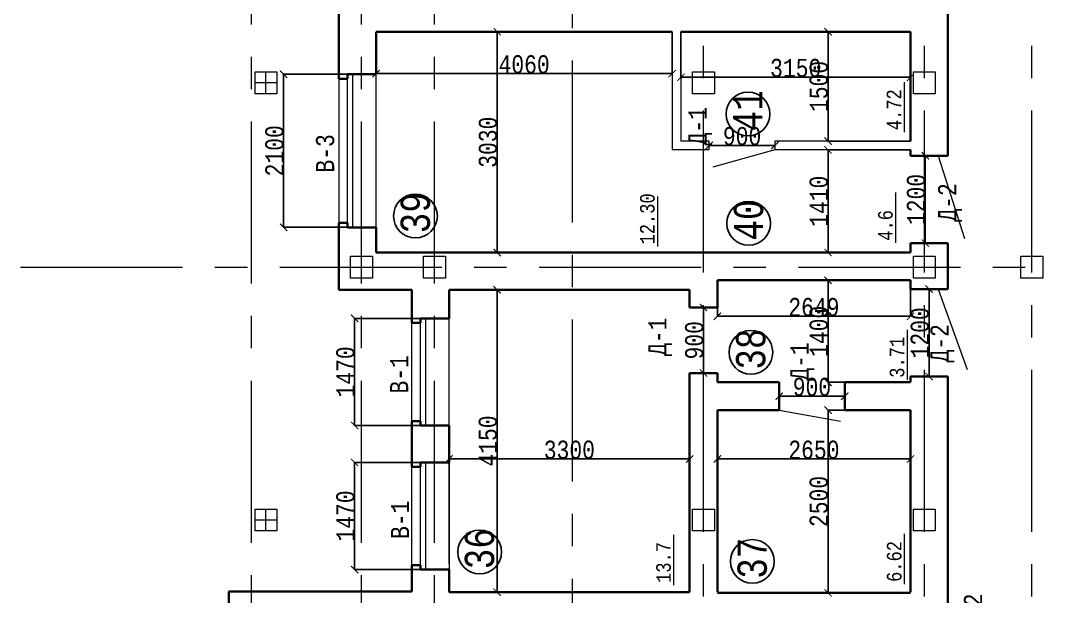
# Model space of a CAD drawing. Header units: millimetres. Extents: x -689206 to 4969298, y -1019800 to 703299.
# Drawn here: x -419859 to -405815, y -441703 to -433799 of the extents above; entities that cross this region are included whole.
import ezdxf

# ---------------------------------------------------------------- set-up
doc = ezdxf.new("R2010")
doc.units = ezdxf.units.MM
doc.linetypes.add('осеваяX2', pattern=[101.6, 63.5, -12.7, 12.7, -12.7])
for name, color, linetype, lineweight in [('несущие', 7, 'Continuous', 30), ('ОКНА', 250, 'Continuous', 20), ('РАЗМЕРЫ', 7, 'Continuous', 9), ('стены', 7, 'Continuous', 20)]:
    doc.layers.add(name, color=color, linetype=linetype, lineweight=lineweight)
doc.layers.add('четотам', color=7, linetype='Continuous')
doc.styles.add('Аннотативный', font='isocteur.ttf', dxfattribs={"width": 0.7, "height": 250})
doc.dimstyles.new('Аннотативный', dxfattribs={"dimscale": 0, "dimtxt": 250, "dimasz": 100, "dimexe": 1.25, "dimexo": 0.625, "dimtad": 1, "dimdec": 0, "dimtxsty": 'Аннотативный', "dimblk": 'ARCHTICK', "dimcen": 2.5, "dimadec": 0, "dimazin": 0, "dimtfac": 1, "dimtdec": 0, "dimtmove": 0, "dimatfit": 3, "dimfxl": 1, "dimarcsym": 0})

# ---------------------------------------------------------------- blocks, each defined once
blk = doc.blocks.new('_ArchTick')
at = {"color": 0, "linetype": 'ByBlock', "const_width": 0.15}
blk.add_lwpolyline([(-0.5, -0.5), (0.5, 0.5)], dxfattribs=at)
blk = doc.blocks.new('*D3797')
at = {"layer": 'Defpoints', "color": 0, "lineweight": 30, "transparency": 16777216}
for p in [(-413982, -437494), (-413982, -441644), (-413323, -441644)]:
    blk.add_point(p, dxfattribs=at)
at = {"layer": 'стены', "color": 0, "lineweight": -2, "transparency": 16777216}
for p, q in [((-413982, -437494), (-413321, -437494)), ((-413323, -437494), (-413323, -441644)), ((-413982, -441644), (-413321, -441644))]:
    blk.add_line(p, q, dxfattribs=at)
at = {"layer": 'стены', "color": 0, "lineweight": -2, "transparency": 16777216, "xscale": 100, "yscale": 100, "zscale": 100}
for p, rotation in [((-413323, -437494), 90), ((-413323, -441644), 270)]:
    blk.add_blockref('_ArchTick', p, dxfattribs=dict(at, rotation=rotation))
at = {"layer": 'стены', "color": 0, "lineweight": 5, "transparency": 16777216, "insert": (-413448, -439569), "char_height": 250, "attachment_point": 5, "rotation": 90, "style": 'Аннотативный'}
blk.add_mtext('4150', dxfattribs=at)
blk = doc.blocks.new('*D3798')
at = {"layer": 'Defpoints', "color": 0, "lineweight": 30, "transparency": 16777216}
for p in [(-414982, -433954), (-410922, -433954), (-414982, -434528)]:
    blk.add_point(p, dxfattribs=at)
at = {"layer": 'стены', "color": 0, "lineweight": -2, "transparency": 16777216}
for p, q in [((-414982, -433954), (-414982, -434529)), ((-410922, -433954), (-410922, -434529)), ((-410922, -434528), (-414982, -434528))]:
    blk.add_line(p, q, dxfattribs=at)
at = {"layer": 'стены', "color": 0, "lineweight": -2, "transparency": 16777216, "xscale": 100, "yscale": 100, "zscale": 100, "rotation": 180}
blk.add_blockref('_ArchTick', (-414982, -434528), dxfattribs=at)
at = {"layer": 'стены', "color": 0, "lineweight": -2, "transparency": 16777216, "xscale": 100, "yscale": 100, "zscale": 100}
blk.add_blockref('_ArchTick', (-410922, -434528), dxfattribs=at)
at = {"layer": 'стены', "color": 0, "lineweight": 5, "transparency": 16777216, "insert": (-412952, -434402), "char_height": 250, "attachment_point": 5, "style": 'Аннотативный'}
blk.add_mtext('4060', dxfattribs=at)
blk = doc.blocks.new('*D3836')
at = {"layer": 'Defpoints', "color": 0, "lineweight": 30, "transparency": 16777216}
for p in [(-410413, -435514), (-410413, -435514), (-409513, -435514)]:
    blk.add_point(p, dxfattribs=at)
at = {"layer": 'стены', "color": 0, "lineweight": -2, "transparency": 16777216}
for p, q in [((-410413, -435513), (-410413, -435513)), ((-409513, -435514), (-410413, -435514)), ((-409513, -435513), (-409513, -435513))]:
    blk.add_line(p, q, dxfattribs=at)
at = {"layer": 'стены', "color": 0, "lineweight": -2, "transparency": 16777216, "xscale": 100, "yscale": 100, "zscale": 100, "rotation": 180}
blk.add_blockref('_ArchTick', (-410413, -435514), dxfattribs=at)
at = {"layer": 'стены', "color": 0, "lineweight": -2, "transparency": 16777216, "xscale": 100, "yscale": 100, "zscale": 100}
blk.add_blockref('_ArchTick', (-409513, -435514), dxfattribs=at)
at = {"layer": 'стены', "color": 0, "lineweight": 5, "transparency": 16777216, "insert": (-409963, -435388), "char_height": 250, "attachment_point": 5, "style": 'Аннотативный'}
blk.add_mtext('900', dxfattribs=at)
blk = doc.blocks.new('*D3870')
at = {"layer": 'Defpoints', "color": 0, "linetype": 'ByBlock', "lineweight": 30, "transparency": 16777216}
for p in [(-413982, -439863), (-415277, -441333), (-413982, -441333)]:
    blk.add_point(p, dxfattribs=at)
at = {"layer": 'РАЗМЕРЫ', "color": 0, "linetype": 'ByBlock', "lineweight": -2, "transparency": 16777216}
for p, q in [((-413983, -439863), (-415278, -439863)), ((-415277, -439863), (-415277, -441333)), ((-413983, -441333), (-415278, -441333))]:
    blk.add_line(p, q, dxfattribs=at)
at = {"layer": 'РАЗМЕРЫ', "color": 0, "linetype": 'ByBlock', "lineweight": -2, "transparency": 16777216, "xscale": 100, "yscale": 100, "zscale": 100}
for p, rotation in [((-415277, -439863), 90), ((-415277, -441333), 270)]:
    blk.add_blockref('_ArchTick', p, dxfattribs=dict(at, rotation=rotation))
at = {"layer": 'РАЗМЕРЫ', "color": 0, "linetype": 'ByBlock', "lineweight": 5, "transparency": 16777216, "insert": (-415402, -440598), "char_height": 250, "attachment_point": 5, "rotation": 90, "style": 'Аннотативный'}
blk.add_mtext('1470', dxfattribs=at)
blk = doc.blocks.new('*D3871')
at = {"layer": 'Defpoints', "color": 0, "linetype": 'ByBlock', "lineweight": 30, "transparency": 16777216}
for p in [(-413982, -437886), (-415277, -439356), (-413982, -439356)]:
    blk.add_point(p, dxfattribs=at)
at = {"layer": 'РАЗМЕРЫ', "color": 0, "linetype": 'ByBlock', "lineweight": -2, "transparency": 16777216}
for p, q in [((-413983, -437886), (-415278, -437886)), ((-415277, -437886), (-415277, -439356)), ((-413983, -439356), (-415278, -439356))]:
    blk.add_line(p, q, dxfattribs=at)
at = {"layer": 'РАЗМЕРЫ', "color": 0, "linetype": 'ByBlock', "lineweight": -2, "transparency": 16777216, "xscale": 100, "yscale": 100, "zscale": 100}
for p, rotation in [((-415277, -437886), 90), ((-415277, -439356), 270)]:
    blk.add_blockref('_ArchTick', p, dxfattribs=dict(at, rotation=rotation))
at = {"layer": 'РАЗМЕРЫ', "color": 0, "linetype": 'ByBlock', "lineweight": 5, "transparency": 16777216, "insert": (-415402, -438621), "char_height": 250, "attachment_point": 5, "rotation": 90, "style": 'Аннотативный'}
blk.add_mtext('1470', dxfattribs=at)
blk = doc.blocks.new('*D3872')
at = {"layer": 'Defpoints', "color": 0, "linetype": 'ByBlock', "lineweight": 30, "transparency": 16777216}
for p in [(-414982, -434537), (-416250, -436637), (-414982, -436637)]:
    blk.add_point(p, dxfattribs=at)
at = {"layer": 'РАЗМЕРЫ', "color": 0, "linetype": 'ByBlock', "lineweight": -2, "transparency": 16777216}
for p, q in [((-414983, -434537), (-416251, -434537)), ((-416250, -434537), (-416250, -436637)), ((-414983, -436637), (-416251, -436637))]:
    blk.add_line(p, q, dxfattribs=at)
at = {"layer": 'РАЗМЕРЫ', "color": 0, "linetype": 'ByBlock', "lineweight": -2, "transparency": 16777216, "xscale": 100, "yscale": 100, "zscale": 100}
for p, rotation in [((-416250, -434537), 90), ((-416250, -436637), 270)]:
    blk.add_blockref('_ArchTick', p, dxfattribs=dict(at, rotation=rotation))
at = {"layer": 'РАЗМЕРЫ', "color": 0, "linetype": 'ByBlock', "lineweight": 5, "transparency": 16777216, "insert": (-416375, -435587), "char_height": 250, "attachment_point": 5, "rotation": 90, "style": 'Аннотативный'}
blk.add_mtext('2100', dxfattribs=at)
blk = doc.blocks.new('*D3954')
at = {"layer": 'Defpoints', "color": 0, "linetype": 'ByBlock', "lineweight": 30, "transparency": 16777216}
for p in [(-410302, -437364), (-407653, -437364), (-410302, -437858)]:
    blk.add_point(p, dxfattribs=at)
at = {"layer": 'РАЗМЕРЫ', "color": 0, "linetype": 'ByBlock', "lineweight": -2, "transparency": 16777216}
for p, q in [((-410302, -437364), (-410302, -437860)), ((-407653, -437364), (-407653, -437860)), ((-407653, -437858), (-410302, -437858))]:
    blk.add_line(p, q, dxfattribs=at)
at = {"layer": 'РАЗМЕРЫ', "color": 0, "linetype": 'ByBlock', "lineweight": -2, "transparency": 16777216, "xscale": 100, "yscale": 100, "zscale": 100, "rotation": 180}
blk.add_blockref('_ArchTick', (-410302, -437858), dxfattribs=at)
at = {"layer": 'РАЗМЕРЫ', "color": 0, "linetype": 'ByBlock', "lineweight": -2, "transparency": 16777216, "xscale": 100, "yscale": 100, "zscale": 100}
blk.add_blockref('_ArchTick', (-407653, -437858), dxfattribs=at)
at = {"layer": 'РАЗМЕРЫ', "color": 0, "linetype": 'ByBlock', "lineweight": 5, "transparency": 16777216, "insert": (-408978, -437733), "char_height": 250, "attachment_point": 5, "style": 'Аннотативный'}
blk.add_mtext('2649', dxfattribs=at)
blk = doc.blocks.new('*D3955')
at = {"layer": 'Defpoints', "color": 0, "linetype": 'ByBlock', "lineweight": 30, "transparency": 16777216}
for p in [(-409455, -438954), (-409455, -438954), (-408555, -438954)]:
    blk.add_point(p, dxfattribs=at)
at = {"layer": 'РАЗМЕРЫ', "color": 0, "linetype": 'ByBlock', "lineweight": -2, "transparency": 16777216}
for p, q in [((-409455, -438953), (-409455, -438953)), ((-408555, -438954), (-409455, -438954)), ((-408555, -438953), (-408555, -438953))]:
    blk.add_line(p, q, dxfattribs=at)
at = {"layer": 'РАЗМЕРЫ', "color": 0, "linetype": 'ByBlock', "lineweight": -2, "transparency": 16777216, "xscale": 100, "yscale": 100, "zscale": 100, "rotation": 180}
blk.add_blockref('_ArchTick', (-409455, -438954), dxfattribs=at)
at = {"layer": 'РАЗМЕРЫ', "color": 0, "linetype": 'ByBlock', "lineweight": -2, "transparency": 16777216, "xscale": 100, "yscale": 100, "zscale": 100}
blk.add_blockref('_ArchTick', (-408555, -438954), dxfattribs=at)
at = {"layer": 'РАЗМЕРЫ', "color": 0, "linetype": 'ByBlock', "lineweight": 9, "transparency": 16777216, "insert": (-409005, -438828), "char_height": 250, "attachment_point": 5, "style": 'Аннотативный'}
blk.add_mtext('900', dxfattribs=at)
blk = doc.blocks.new('*D3921')
at = {"layer": 'Defpoints', "color": 0, "linetype": 'ByBlock', "lineweight": 30, "transparency": 16777216}
for p in [(-414982, -433954), (-413321, -433954), (-414982, -436984)]:
    blk.add_point(p, dxfattribs=at)
at = {"layer": 'РАЗМЕРЫ', "color": 0, "linetype": 'ByBlock', "lineweight": -2, "transparency": 16777216}
for p, q in [((-414982, -433954), (-413320, -433954)), ((-413321, -436984), (-413321, -433954)), ((-414982, -436984), (-413320, -436984))]:
    blk.add_line(p, q, dxfattribs=at)
at = {"layer": 'РАЗМЕРЫ', "color": 0, "linetype": 'ByBlock', "lineweight": -2, "transparency": 16777216, "xscale": 100, "yscale": 100, "zscale": 100}
for p, rotation in [((-413321, -433954), 90), ((-413321, -436984), 270)]:
    blk.add_blockref('_ArchTick', p, dxfattribs=dict(at, rotation=rotation))
at = {"layer": 'РАЗМЕРЫ', "color": 0, "linetype": 'ByBlock', "lineweight": 5, "transparency": 16777216, "insert": (-413447, -435469), "char_height": 250, "attachment_point": 5, "rotation": 90, "style": 'Аннотативный'}
blk.add_mtext('3030', dxfattribs=at)
blk = doc.blocks.new('*D3923')
at = {"layer": 'Defpoints', "color": 0, "linetype": 'ByBlock', "lineweight": 30, "transparency": 16777216}
for p in [(-410302, -439144), (-407653, -439144), (-410302, -439816)]:
    blk.add_point(p, dxfattribs=at)
at = {"layer": 'РАЗМЕРЫ', "color": 0, "linetype": 'ByBlock', "lineweight": -2, "transparency": 16777216}
for p, q in [((-410302, -439144), (-410302, -439817)), ((-407653, -439144), (-407653, -439817)), ((-407653, -439816), (-410302, -439816))]:
    blk.add_line(p, q, dxfattribs=at)
at = {"layer": 'РАЗМЕРЫ', "color": 0, "linetype": 'ByBlock', "lineweight": -2, "transparency": 16777216, "xscale": 100, "yscale": 100, "zscale": 100, "rotation": 180}
blk.add_blockref('_ArchTick', (-410302, -439816), dxfattribs=at)
at = {"layer": 'РАЗМЕРЫ', "color": 0, "linetype": 'ByBlock', "lineweight": -2, "transparency": 16777216, "xscale": 100, "yscale": 100, "zscale": 100}
blk.add_blockref('_ArchTick', (-407653, -439816), dxfattribs=at)
at = {"layer": 'РАЗМЕРЫ', "color": 0, "linetype": 'ByBlock', "lineweight": 5, "transparency": 16777216, "insert": (-408978, -439691), "char_height": 250, "attachment_point": 5, "style": 'Аннотативный'}
blk.add_mtext('2650', dxfattribs=at)
blk = doc.blocks.new('*D3924')
at = {"layer": 'Defpoints', "color": 0, "linetype": 'ByBlock', "lineweight": 30, "transparency": 16777216}
for p in [(-413982, -439816), (-413982, -441252), (-410682, -441644)]:
    blk.add_point(p, dxfattribs=at)
at = {"layer": 'РАЗМЕРЫ', "color": 0, "linetype": 'ByBlock', "lineweight": -2, "transparency": 16777216}
for p, q in [((-413982, -441251), (-413982, -439815)), ((-410682, -439816), (-413982, -439816)), ((-410682, -441643), (-410682, -439815))]:
    blk.add_line(p, q, dxfattribs=at)
at = {"layer": 'РАЗМЕРЫ', "color": 0, "linetype": 'ByBlock', "lineweight": -2, "transparency": 16777216, "xscale": 100, "yscale": 100, "zscale": 100, "rotation": 180}
blk.add_blockref('_ArchTick', (-413982, -439816), dxfattribs=at)
at = {"layer": 'РАЗМЕРЫ', "color": 0, "linetype": 'ByBlock', "lineweight": -2, "transparency": 16777216, "xscale": 100, "yscale": 100, "zscale": 100}
blk.add_blockref('_ArchTick', (-410682, -439816), dxfattribs=at)
at = {"layer": 'РАЗМЕРЫ', "color": 0, "linetype": 'ByBlock', "lineweight": 5, "transparency": 16777216, "insert": (-412332, -439691), "char_height": 250, "attachment_point": 5, "style": 'Аннотативный'}
blk.add_mtext('3300', dxfattribs=at)
blk = doc.blocks.new('*D3925')
at = {"layer": 'Defpoints', "color": 0, "linetype": 'ByBlock', "lineweight": 30, "transparency": 16777216}
for p in [(-410492, -437737), (-410492, -437737), (-410492, -438637)]:
    blk.add_point(p, dxfattribs=at)
at = {"layer": 'РАЗМЕРЫ', "color": 0, "linetype": 'ByBlock', "lineweight": -2, "transparency": 16777216}
for p, q in [((-410493, -437737), (-410494, -437737)), ((-410492, -438637), (-410492, -437737)), ((-410493, -438637), (-410494, -438637))]:
    blk.add_line(p, q, dxfattribs=at)
at = {"layer": 'РАЗМЕРЫ', "color": 0, "linetype": 'ByBlock', "lineweight": -2, "transparency": 16777216, "xscale": 100, "yscale": 100, "zscale": 100}
for p, rotation in [((-410492, -437737), 90), ((-410492, -438637), 270)]:
    blk.add_blockref('_ArchTick', p, dxfattribs=dict(at, rotation=rotation))
at = {"layer": 'РАЗМЕРЫ', "color": 0, "linetype": 'ByBlock', "lineweight": 5, "transparency": 16777216, "insert": (-410618, -438187), "char_height": 250, "attachment_point": 5, "rotation": 90, "style": 'Аннотативный'}
blk.add_mtext('900', dxfattribs=at)
blk = doc.blocks.new('*D3926')
at = {"layer": 'Defpoints', "color": 0, "linetype": 'ByBlock', "lineweight": 30, "transparency": 16777216}
for p in [(-410802, -433954), (-407653, -433954), (-410802, -434578)]:
    blk.add_point(p, dxfattribs=at)
at = {"layer": 'РАЗМЕРЫ', "color": 0, "linetype": 'ByBlock', "lineweight": -2, "transparency": 16777216}
for p, q in [((-410802, -433954), (-410802, -434579)), ((-407653, -433954), (-407653, -434579)), ((-407653, -434578), (-410802, -434578))]:
    blk.add_line(p, q, dxfattribs=at)
at = {"layer": 'РАЗМЕРЫ', "color": 0, "linetype": 'ByBlock', "lineweight": -2, "transparency": 16777216, "xscale": 100, "yscale": 100, "zscale": 100, "rotation": 180}
blk.add_blockref('_ArchTick', (-410802, -434578), dxfattribs=at)
at = {"layer": 'РАЗМЕРЫ', "color": 0, "linetype": 'ByBlock', "lineweight": -2, "transparency": 16777216, "xscale": 100, "yscale": 100, "zscale": 100}
blk.add_blockref('_ArchTick', (-407653, -434578), dxfattribs=at)
at = {"layer": 'РАЗМЕРЫ', "color": 0, "linetype": 'ByBlock', "lineweight": 5, "transparency": 16777216, "insert": (-409228, -434452), "char_height": 250, "attachment_point": 5, "style": 'Аннотативный'}
blk.add_mtext('3150', dxfattribs=at)
blk = doc.blocks.new('*D3927')
at = {"layer": 'Defpoints', "color": 0, "linetype": 'ByBlock', "lineweight": 30, "transparency": 16777216}
for p in [(-407398, -437485), (-407398, -438685), (-407398, -438685)]:
    blk.add_point(p, dxfattribs=at)
at = {"layer": 'РАЗМЕРЫ', "color": 0, "linetype": 'ByBlock', "lineweight": -2, "transparency": 16777216}
for p, q in [((-407398, -437485), (-407398, -438685)), ((-407397, -437485), (-407397, -437485)), ((-407399, -438685), (-407399, -438685))]:
    blk.add_line(p, q, dxfattribs=at)
at = {"layer": 'РАЗМЕРЫ', "color": 0, "linetype": 'ByBlock', "lineweight": -2, "transparency": 16777216, "xscale": 100, "yscale": 100, "zscale": 100}
for p, rotation in [((-407398, -437485), 90), ((-407398, -438685), 270)]:
    blk.add_blockref('_ArchTick', p, dxfattribs=dict(at, rotation=rotation))
at = {"layer": 'РАЗМЕРЫ', "color": 0, "linetype": 'ByBlock', "lineweight": 5, "transparency": 16777216, "insert": (-407524, -438085), "char_height": 250, "attachment_point": 5, "rotation": 90, "style": 'Аннотативный'}
blk.add_mtext('1200', dxfattribs=at)
blk = doc.blocks.new('*D3928')
at = {"layer": 'Defpoints', "color": 0, "linetype": 'ByBlock', "lineweight": 30, "transparency": 16777216}
for p in [(-407398, -435655), (-407450, -436855), (-407398, -436855)]:
    blk.add_point(p, dxfattribs=at)
at = {"layer": 'РАЗМЕРЫ', "color": 0, "linetype": 'ByBlock', "lineweight": -2, "transparency": 16777216}
for p, q in [((-407399, -435655), (-407451, -435655)), ((-407450, -435655), (-407450, -436855)), ((-407399, -436855), (-407451, -436855))]:
    blk.add_line(p, q, dxfattribs=at)
at = {"layer": 'РАЗМЕРЫ', "color": 0, "linetype": 'ByBlock', "lineweight": -2, "transparency": 16777216, "xscale": 100, "yscale": 100, "zscale": 100}
for p, rotation in [((-407450, -435655), 90), ((-407450, -436855), 270)]:
    blk.add_blockref('_ArchTick', p, dxfattribs=dict(at, rotation=rotation))
at = {"layer": 'РАЗМЕРЫ', "color": 0, "linetype": 'ByBlock', "lineweight": 5, "transparency": 16777216, "insert": (-407576, -436255), "char_height": 250, "attachment_point": 5, "rotation": 90, "style": 'Аннотативный'}
blk.add_mtext('1200', dxfattribs=at)
blk = doc.blocks.new('*D3963')
at = {"layer": 'Defpoints', "color": 0, "linetype": 'ByBlock', "lineweight": 30, "transparency": 16777216}
for p in [(-407653, -433954), (-408784, -435454), (-407653, -435454)]:
    blk.add_point(p, dxfattribs=at)
at = {"layer": 'РАЗМЕРЫ', "color": 0, "linetype": 'ByBlock', "lineweight": -2, "transparency": 16777216}
for p, q in [((-407654, -433954), (-408786, -433954)), ((-408784, -433954), (-408784, -435454)), ((-407654, -435454), (-408786, -435454))]:
    blk.add_line(p, q, dxfattribs=at)
at = {"layer": 'РАЗМЕРЫ', "color": 0, "linetype": 'ByBlock', "lineweight": -2, "transparency": 16777216, "xscale": 100, "yscale": 100, "zscale": 100}
for p, rotation in [((-408784, -433954), 90), ((-408784, -435454), 270)]:
    blk.add_blockref('_ArchTick', p, dxfattribs=dict(at, rotation=rotation))
at = {"layer": 'РАЗМЕРЫ', "color": 0, "linetype": 'ByBlock', "lineweight": 5, "transparency": 16777216, "insert": (-408910, -434704), "char_height": 250, "attachment_point": 5, "rotation": 90, "style": 'Аннотативный'}
blk.add_mtext('1500', dxfattribs=at)
blk = doc.blocks.new('*D3964')
at = {"layer": 'Defpoints', "color": 0, "linetype": 'ByBlock', "lineweight": 30, "transparency": 16777216}
for p in [(-407653, -435574), (-408784, -436984), (-407653, -436984)]:
    blk.add_point(p, dxfattribs=at)
at = {"layer": 'РАЗМЕРЫ', "color": 0, "linetype": 'ByBlock', "lineweight": -2, "transparency": 16777216}
for p, q in [((-407654, -435574), (-408786, -435574)), ((-408784, -435574), (-408784, -436984)), ((-407654, -436984), (-408786, -436984))]:
    blk.add_line(p, q, dxfattribs=at)
at = {"layer": 'РАЗМЕРЫ', "color": 0, "linetype": 'ByBlock', "lineweight": -2, "transparency": 16777216, "xscale": 100, "yscale": 100, "zscale": 100}
for p, rotation in [((-408784, -435574), 90), ((-408784, -436984), 270)]:
    blk.add_blockref('_ArchTick', p, dxfattribs=dict(at, rotation=rotation))
at = {"layer": 'РАЗМЕРЫ', "color": 0, "linetype": 'ByBlock', "lineweight": 5, "transparency": 16777216, "insert": (-408910, -436279), "char_height": 250, "attachment_point": 5, "rotation": 90, "style": 'Аннотативный'}
blk.add_mtext('1410', dxfattribs=at)
blk = doc.blocks.new('*D3965')
at = {"layer": 'Defpoints', "color": 0, "linetype": 'ByBlock', "lineweight": 30, "transparency": 16777216}
for p in [(-407653, -437364), (-408784, -438764), (-407653, -438764)]:
    blk.add_point(p, dxfattribs=at)
at = {"layer": 'РАЗМЕРЫ', "color": 0, "linetype": 'ByBlock', "lineweight": -2, "transparency": 16777216}
for p, q in [((-407654, -437364), (-408786, -437364)), ((-408784, -437364), (-408784, -438764)), ((-407654, -438764), (-408786, -438764))]:
    blk.add_line(p, q, dxfattribs=at)
at = {"layer": 'РАЗМЕРЫ', "color": 0, "linetype": 'ByBlock', "lineweight": -2, "transparency": 16777216, "xscale": 100, "yscale": 100, "zscale": 100}
for p, rotation in [((-408784, -437364), 90), ((-408784, -438764), 270)]:
    blk.add_blockref('_ArchTick', p, dxfattribs=dict(at, rotation=rotation))
at = {"layer": 'РАЗМЕРЫ', "color": 0, "linetype": 'ByBlock', "lineweight": 5, "transparency": 16777216, "insert": (-408910, -438064), "char_height": 250, "attachment_point": 5, "rotation": 90, "style": 'Аннотативный'}
blk.add_mtext('1400', dxfattribs=at)
blk = doc.blocks.new('*D3966')
at = {"layer": 'Defpoints', "color": 0, "linetype": 'ByBlock', "lineweight": 30, "transparency": 16777216}
for p in [(-407653, -439144), (-408784, -441654), (-407653, -441654)]:
    blk.add_point(p, dxfattribs=at)
at = {"layer": 'РАЗМЕРЫ', "color": 0, "linetype": 'ByBlock', "lineweight": -2, "transparency": 16777216}
for p, q in [((-407654, -439144), (-408786, -439144)), ((-408784, -439144), (-408784, -441654)), ((-407654, -441654), (-408786, -441654))]:
    blk.add_line(p, q, dxfattribs=at)
at = {"layer": 'РАЗМЕРЫ', "color": 0, "linetype": 'ByBlock', "lineweight": -2, "transparency": 16777216, "xscale": 100, "yscale": 100, "zscale": 100}
for p, rotation in [((-408784, -439144), 90), ((-408784, -441654), 270)]:
    blk.add_blockref('_ArchTick', p, dxfattribs=dict(at, rotation=rotation))
at = {"layer": 'РАЗМЕРЫ', "color": 0, "linetype": 'ByBlock', "lineweight": 5, "transparency": 16777216, "insert": (-408910, -440399), "char_height": 250, "attachment_point": 5, "rotation": 90, "style": 'Аннотативный'}
blk.add_mtext('2500', dxfattribs=at)

msp = doc.modelspace()

# ---------------------------------------------------------------- linework, layer by layer
at = {"layer": 'несущие', "color": 0}
for p, q in [((-407653, -435453.9), (-407653, -433953.9)), ((-407653, -435655.4), (-407653, -435573.9)), ((-407653, -436983.9), (-407653, -436855.4)), ((-407653, -436855.4), (-407143, -436855.4)), ((-408302.4, -437363.9), (-407653, -437363.9)), ((-407653, -437485.1), (-407653, -437363.9)), ((-407653, -437485.1), (-407143, -437485.1)), ((-407653, -438763.9), (-407653, -438685.1)), ((-407653, -438685.1), (-407143, -438685.1)), ((-407143, -438685.1), (-407143, -441859.4)), ((-408302.4, -438763.9), (-407653, -438763.9)), ((-408302.4, -439143.9), (-407653, -439143.9)), ((-407653, -441643.9), (-407653, -439143.9))]:
    msp.add_line(p, q, dxfattribs=at)
at = {"layer": 'ОКНА', "lineweight": 5}
for p, q in [((-415372.4, -436577.4), (-415372.4, -434597.4)), ((-415302.4, -436637.4), (-415302.4, -434537.4))]:
    msp.add_line(p, q, dxfattribs=at)
at = {"layer": 'РАЗМЕРЫ', "linetype": 'осеваяX2', "lineweight": 5, "ltscale": 35}
for p, q in [((-416691.8, -465856.6), (-416690.7, -398653.9)), ((-412292.4, -398786.6), (-412292.4, -465856.6)), ((-419859.4, -437183.9), (-370018.1, -437183.9))]:
    msp.add_line(p, q, dxfattribs=at)
at = {"layer": 'РАЗМЕРЫ', "lineweight": 30}
for p, q in [((-415372.4, -434597.4), (-415492.4, -434597.4)), ((-415372.4, -434537.4), (-415372.4, -434597.4)), ((-415372.4, -436577.4), (-415492.4, -436577.4)), ((-415492.4, -436577.4), (-415372.4, -436577.4)), ((-415372.4, -436637.4), (-415372.4, -436577.4))]:
    msp.add_line(p, q, dxfattribs=at)
at = {"layer": 'РАЗМЕРЫ', "lineweight": 5}
for p, q in [((-415492.4, -434597.4), (-415492.4, -436577.4)), ((-414982.4, -436637.4), (-414982.4, -434528)), ((-413982.4, -439356.4), (-413982.4, -437886.4)), ((-414492.4, -439296.4), (-414492.4, -437946.4)), ((-414492.4, -441273.1), (-414492.4, -439923.1)), ((-413982.4, -439863.1), (-413982.4, -441333.1))]:
    msp.add_line(p, q, dxfattribs=at)
at = {"layer": 'РАЗМЕРЫ'}
for p, q in [((-407736.4, -435333.3), (-407736.4, -434644)), ((-407855.5, -436850.6), (-407855.5, -436161.3)), ((-411119.6, -436901.3), (-411119.6, -436212)), ((-407695.3, -438731.1), (-407695.3, -438041.8)), ((-410897.7, -441546.1), (-410897.7, -440856.8)), ((-407734.4, -441532.1), (-407734.4, -440842.8))]:
    msp.add_line(p, q, dxfattribs=at)
at = {"layer": 'РАЗМЕРЫ', "linetype": 'ByBlock', "lineweight": 30}
for p, q in [((-409455.4, -438763.9), (-409455.4, -439143.9)), ((-408555.4, -438763.9), (-408555.4, -439143.9)), ((-410302.4, -441653.9), (-407653, -441653.9))]:
    msp.add_line(p, q, dxfattribs=at)
at = {"layer": 'РАЗМЕРЫ', "linetype": 'ByBlock', "lineweight": 9}
msp.add_line((-409455.4, -439143.9), (-408611.5, -439298), dxfattribs=at)
at = {"layer": 'стены', "linetype": 'осеваяX2', "lineweight": 5, "ltscale": 35}
for p, q in [((-415182.4, -465856.6), (-415182.4, -398653.9)), ((-414182.4, -465856.6), (-414182.4, -398653.9)), ((-410490.4, -465706.6), (-410490.4, -398653.9)), ((-407463, -465706.6), (-407463, -398653.9)), ((-405990.4, -465706.6), (-405990.4, -398653.9))]:
    msp.add_line(p, q, dxfattribs=at)
at = {"layer": 'стены', "lineweight": 30}
for p, q in [((-407143, -435655.4), (-407143, -431444.1)), ((-415492.4, -434597.4), (-415492.4, -433062)), ((-414982.4, -434537.4), (-414982.4, -433953.9)), ((-414982.4, -433953.9), (-410922.4, -433953.9)), ((-410802.4, -433953.9), (-408302.4, -433953.9)), ((-407653, -433953.9), (-410802.4, -433953.9)), ((-415372.4, -434537.4), (-414982.4, -434537.4)), ((-407143, -435655.4), (-407653, -435655.4)), ((-415492.4, -437493.9), (-415492.4, -436577.4)), ((-414982.4, -436637.4), (-415372.4, -436637.4)), ((-414982.4, -436983.9), (-414982.4, -436637.4)), ((-407143, -437485.1), (-407143, -436855.4)), ((-414982.4, -436983.9), (-407653, -436983.9)), ((-410302.4, -437363.9), (-410302.4, -437737.4)), ((-410302.4, -437737.4), (-410302.4, -437363.9)), ((-410302.4, -437363.9), (-408302.4, -437363.9)), ((-415492.4, -437493.9), (-414492.4, -437493.9)), ((-414492.4, -437946.4), (-414492.4, -437493.9)), ((-413982.4, -437886.4), (-413982.4, -437493.9)), ((-413982.4, -437493.9), (-410682.4, -437493.9)), ((-410682.4, -437643.9), (-410682.4, -437493.9)), ((-410682.4, -437643.9), (-410682.4, -437737.4)), ((-410682.4, -437737.4), (-410302.4, -437737.4)), ((-414372.4, -437946.4), (-414372.4, -437886.4)), ((-414372.4, -437886.4), (-413982.4, -437886.4)), ((-414372.4, -437946.4), (-414492.4, -437946.4)), ((-410682.4, -438637.4), (-410682.4, -441643.9)), ((-410302.4, -438637.4), (-410682.4, -438637.4)), ((-410302.4, -438637.4), (-410302.4, -438763.9)), ((-410302.4, -438763.9), (-410302.4, -438637.4)), ((-409455.4, -438763.9), (-410302.4, -438763.9)), ((-410302.4, -438763.9), (-409455.4, -438763.9)), ((-408302.4, -438763.9), (-408555.4, -438763.9)), ((-410302.4, -439143.9), (-410302.4, -441643.9)), ((-409455.4, -439143.9), (-410302.4, -439143.9)), ((-408302.4, -439143.9), (-408555.4, -439143.9)), ((-407653, -439143.9), (-407653, -441643.9)), ((-407653, -441643.9), (-407653, -439233.9)), ((-414492.4, -439923.1), (-414492.4, -439296.4)), ((-414372.4, -439296.4), (-414492.4, -439296.4)), ((-414372.4, -439356.4), (-414372.4, -439296.4)), ((-414372.4, -439356.4), (-413982.4, -439356.4)), ((-413982.4, -439863.1), (-413982.4, -439356.4)), ((-410302.4, -441643.9), (-410302.4, -439515.9)), ((-414372.4, -439923.1), (-414492.4, -439923.1)), ((-414372.4, -439863.1), (-413982.4, -439863.1)), ((-414372.4, -439923.1), (-414372.4, -439863.1)), ((-414372.4, -439863.1), (-413982.4, -439863.1)), ((-414492.4, -441635.9), (-414492.4, -441273.1)), ((-414372.4, -441273.1), (-414492.4, -441273.1)), ((-414372.4, -441333.1), (-414372.4, -441273.1)), ((-414372.4, -441333.1), (-413982.4, -441333.1)), ((-413982.4, -441643.9), (-413982.4, -441333.1)), ((-417000.4, -442537.5), (-417000.4, -441635.9)), ((-417000.4, -441635.9), (-414492.4, -441635.9)), ((-410682.4, -441643.9), (-413982.4, -441643.9))]:
    msp.add_line(p, q, dxfattribs=at)
at = {"layer": 'стены'}
for p, q in [((-410922.4, -433953.9), (-410922.4, -435573.9)), ((-410802.4, -433953.9), (-410802.4, -435453.9)), ((-410490.4, -433953.9), (-410482.4, -433953.9)), ((-416492.4, -434803.9), (-416492.4, -434503.9)), ((-416342.4, -434653.9), (-416642.4, -434653.9)), ((-410412.6, -435453.9), (-410802.4, -435453.9)), ((-410412.6, -435573.9), (-410412.6, -435453.9)), ((-407653, -435453.9), (-409512.6, -435453.9)), ((-409512.6, -435453.9), (-409512.6, -435573.9)), ((-410412.6, -435573.9), (-410922.4, -435573.9)), ((-410412.6, -435573.9), (-410799.7, -435573.9)), ((-407653, -435573.9), (-409512.6, -435573.9)), ((-416492.4, -440803.9), (-416492.4, -440503.9)), ((-416342.4, -440653.9), (-416642.4, -440653.9))]:
    msp.add_line(p, q, dxfattribs=at)
at = {"layer": 'стены', "lineweight": 9}
for p, q in [((-409512.6, -435573.9), (-410362.5, -435810)), ((-407273, -435655.4), (-406912.8, -436790.8)), ((-407273, -437485.1), (-406876.2, -438589.9))]:
    msp.add_line(p, q, dxfattribs=at)
at = {"layer": 'стены', "color": 4, "lineweight": 25}
msp.add_line((-414372.4, -437886.4), (-413982.4, -437886.4), dxfattribs=at)
at = {"layer": 'стены', "lineweight": 5}
for p, q in [((-414302.4, -439356.4), (-414302.4, -437886.4)), ((-414372.4, -439296.4), (-414372.4, -437946.4)), ((-414372.4, -441273.1), (-414372.4, -439923.1)), ((-414302.4, -441333.1), (-414302.4, -439863.1))]:
    msp.add_line(p, q, dxfattribs=at)
at = {"layer": 'стены'}
for points in [[(-416642.4, -434803.9), (-416642.4, -434503.9), (-416342.4, -434503.9), (-416342.4, -434803.9)], [(-410642.4, -434803.9), (-410642.4, -434503.9), (-410342.4, -434503.9), (-410342.4, -434803.9)], [(-407613, -434803.9), (-407613, -434503.9), (-407313, -434503.9), (-407313, -434803.9)], [(-415332.4, -437333.9), (-415332.4, -437033.9), (-415032.4, -437033.9), (-415032.4, -437333.9)], [(-414332.4, -437333.9), (-414332.4, -437033.9), (-414032.4, -437033.9), (-414032.4, -437333.9)], [(-407613, -437333.9), (-407613, -437033.9), (-407313, -437033.9), (-407313, -437333.9)], [(-406140.4, -437333.9), (-406140.4, -437033.9), (-405840.4, -437033.9), (-405840.4, -437333.9)], [(-416642.4, -440803.9), (-416642.4, -440503.9), (-416342.4, -440503.9), (-416342.4, -440803.9)], [(-410642.4, -440803.9), (-410642.4, -440503.9), (-410342.4, -440503.9), (-410342.4, -440803.9)], [(-407613, -440803.9), (-407613, -440503.9), (-407313, -440503.9), (-407313, -440803.9)]]:
    msp.add_lwpolyline(points, close=True, dxfattribs=at)
at = {"layer": 'четотам'}
for centre in [(-409882.4, -435081.9), (-414442.4, -436481.9), (-409872.4, -436581.9), (-409842.4, -438351.9), (-413562.4, -441091.9), (-409822.4, -441221.9)]:
    msp.add_circle(centre, 300, dxfattribs=at)

# ---------------------------------------------------------------- texts
at = {"layer": 'РАЗМЕРЫ', "lineweight": 20, "ltscale": 150, "attachment_point": 1, "rotation": 90, "style": 'Аннотативный'}
for s, insert, char_height, width in [('41', (-410085.4, -435319.2), 401.1, 1460), ('Д-1', (-410700.1, -435513.9), 250, 922.913), ('В-3', (-415807, -435885.3), 250, 922.913), ('Д-2', (-407274.1, -436558.4), 250, 922.913), ('39', (-414645.4, -436719.2), 401.1, 1460), ('40', (-410075.4, -436819.2), 401.1, 1460), ('Д-1', (-411249.9, -438401.9), 250, 922.913), ('Д-2', (-407379.9, -438491.9), 250, 922.913), ('38', (-410045.4, -438589.2), 401.1, 1460), ('Д-1', (-409299.9, -438741.9), 250, 922.913), ('В-1', (-414791.6, -438917.6), 250, 922.913), ('В-1', (-414779.5, -440913.2), 250, 922.913), ('36', (-413765.4, -441329.2), 401.1, 1460), ('37', (-410025.4, -441459.2), 401.1, 1460), ('Д-2', (-406920.6, -442188.8), 250, 922.913)]:
    msp.add_mtext(s, dxfattribs=dict(at, insert=insert, char_height=char_height, width=width))
at = {"layer": 'РАЗМЕРЫ', "char_height": 200, "width": 656.117, "attachment_point": 1, "rotation": 90, "style": 'Аннотативный'}
for s, insert in [('4.72', (-407979.2, -435304)), ('12.30', (-411362.4, -436872)), ('4.6', (-408098.3, -436821.3)), ('3.71', (-407938.1, -438701.8)), ('13.7', (-411140.5, -441516.8)), ('6.62', (-407977.3, -441502.8))]:
    msp.add_mtext(s, dxfattribs=dict(at, insert=insert))

# ---------------------------------------------------------------- dimensions: what is measured, and where the dimension line sits
at = {"layer": 'РАЗМЕРЫ', "linetype": 'ByBlock', "lineweight": 5}
for base, p1, p2, angle, picture, middle in [((-413321.5, -433953.9), (-414982.4, -436983.9), (-414982.4, -433953.9), 90, '*D3921', (-413447.1, -435468.9)), ((-408784.3, -435453.9), (-407653, -433953.9), (-407653, -435453.9), 90, '*D3963', (-408909.9, -434703.9)), ((-416249.8, -436637.4), (-414982.4, -434537.4), (-414982.4, -436637.4), 90, '*D3872', (-416375.4, -435587.4)), ((-408784.3, -436983.9), (-407653, -435573.9), (-407653, -436983.9), 90, '*D3964', (-408909.9, -436278.9)), ((-407450.2, -436855.4), (-407398, -435655.4), (-407398, -436855.4), 90, '*D3928', (-407575.9, -436255.4)), ((-408784.3, -438763.9), (-407653, -437363.9), (-407653, -438763.9), 90, '*D3965', (-408909.9, -438063.9)), ((-410302.4, -437858.3), (-407653, -437363.9), (-410302.4, -437363.9), 180, '*D3954', (-408977.7, -437732.6)), ((-407398, -438685.1), (-407398, -437485.1), (-407398, -438685.1), 90, '*D3927', (-407523.6, -438085.1)), ((-410492.4, -437737.4), (-410492.4, -438637.4), (-410492.4, -437737.4), 90, '*D3925', (-410618, -438187.4)), ((-415276.6, -439356.4), (-413982.4, -437886.4), (-413982.4, -439356.4), 90, '*D3871', (-415402.2, -438621.4)), ((-413982.4, -439816.1), (-410682.4, -441643.9), (-413982.4, -441251.9), 180, '*D3924', (-412332.4, -439690.5)), ((-415276.6, -441333.1), (-413982.4, -439863.1), (-413982.4, -441333.1), 90, '*D3870', (-415402.2, -440598.1))]:
    dim = msp.add_linear_dim(base=base, p1=p1, p2=p2, angle=angle, dimstyle='Аннотативный', dxfattribs=at)
    dim.commit()
    dim.dimension.update_dxf_attribs({"geometry": picture, "text_midpoint": middle})
for base, p1, p2, angle, text, picture, middle in [((-410802.4, -434578), (-407653, -433953.9), (-410802.4, -433953.9), 180, '3150', '*D3926', (-409227.7, -434452.4)), ((-410302.4, -439816.1), (-407653, -439143.9), (-410302.4, -439143.9), 180, '2650', '*D3923', (-408977.7, -439690.5)), ((-408784.3, -441653.9), (-407653, -439143.9), (-407653, -441653.9), 90, '2500', '*D3966', (-408909.9, -440398.9))]:
    dim = msp.add_linear_dim(base=base, p1=p1, p2=p2, angle=angle, text=text, dimstyle='Аннотативный', dxfattribs=at)
    dim.commit()
    dim.dimension.update_dxf_attribs({"geometry": picture, "text_midpoint": middle})
at = {"layer": 'РАЗМЕРЫ', "linetype": 'ByBlock', "lineweight": 9}
dim = msp.add_linear_dim(base=(-409455.4, -438953.9), p1=(-408555.4, -438953.9), p2=(-409455.4, -438953.9), angle=180, dimstyle='Аннотативный', dxfattribs=at)
dim.commit()
dim.dimension.update_dxf_attribs({"geometry": '*D3955', "text_midpoint": (-409005.4, -438828.2)})
at = {"layer": 'стены', "lineweight": 5}
for p1, p2, distance, picture, middle in [((-410922.4, -433953.9), (-414982.4, -433953.9), 574.1, '*D3798', (-412952.4, -434402.4)), ((-409512.6, -435513.9), (-410412.6, -435513.9), 0, '*D3836', (-409962.6, -435388.2)), ((-413982.4, -437493.9), (-413982.4, -441643.9), 659.7, '*D3797', (-413448.4, -439568.9))]:
    dim = msp.add_aligned_dim(p1=p1, p2=p2, distance=distance, dimstyle='Аннотативный', dxfattribs=at)
    dim.commit()
    dim.dimension.update_dxf_attribs({"geometry": picture, "text_midpoint": middle})

doc.saveas('drawing.dxf')
